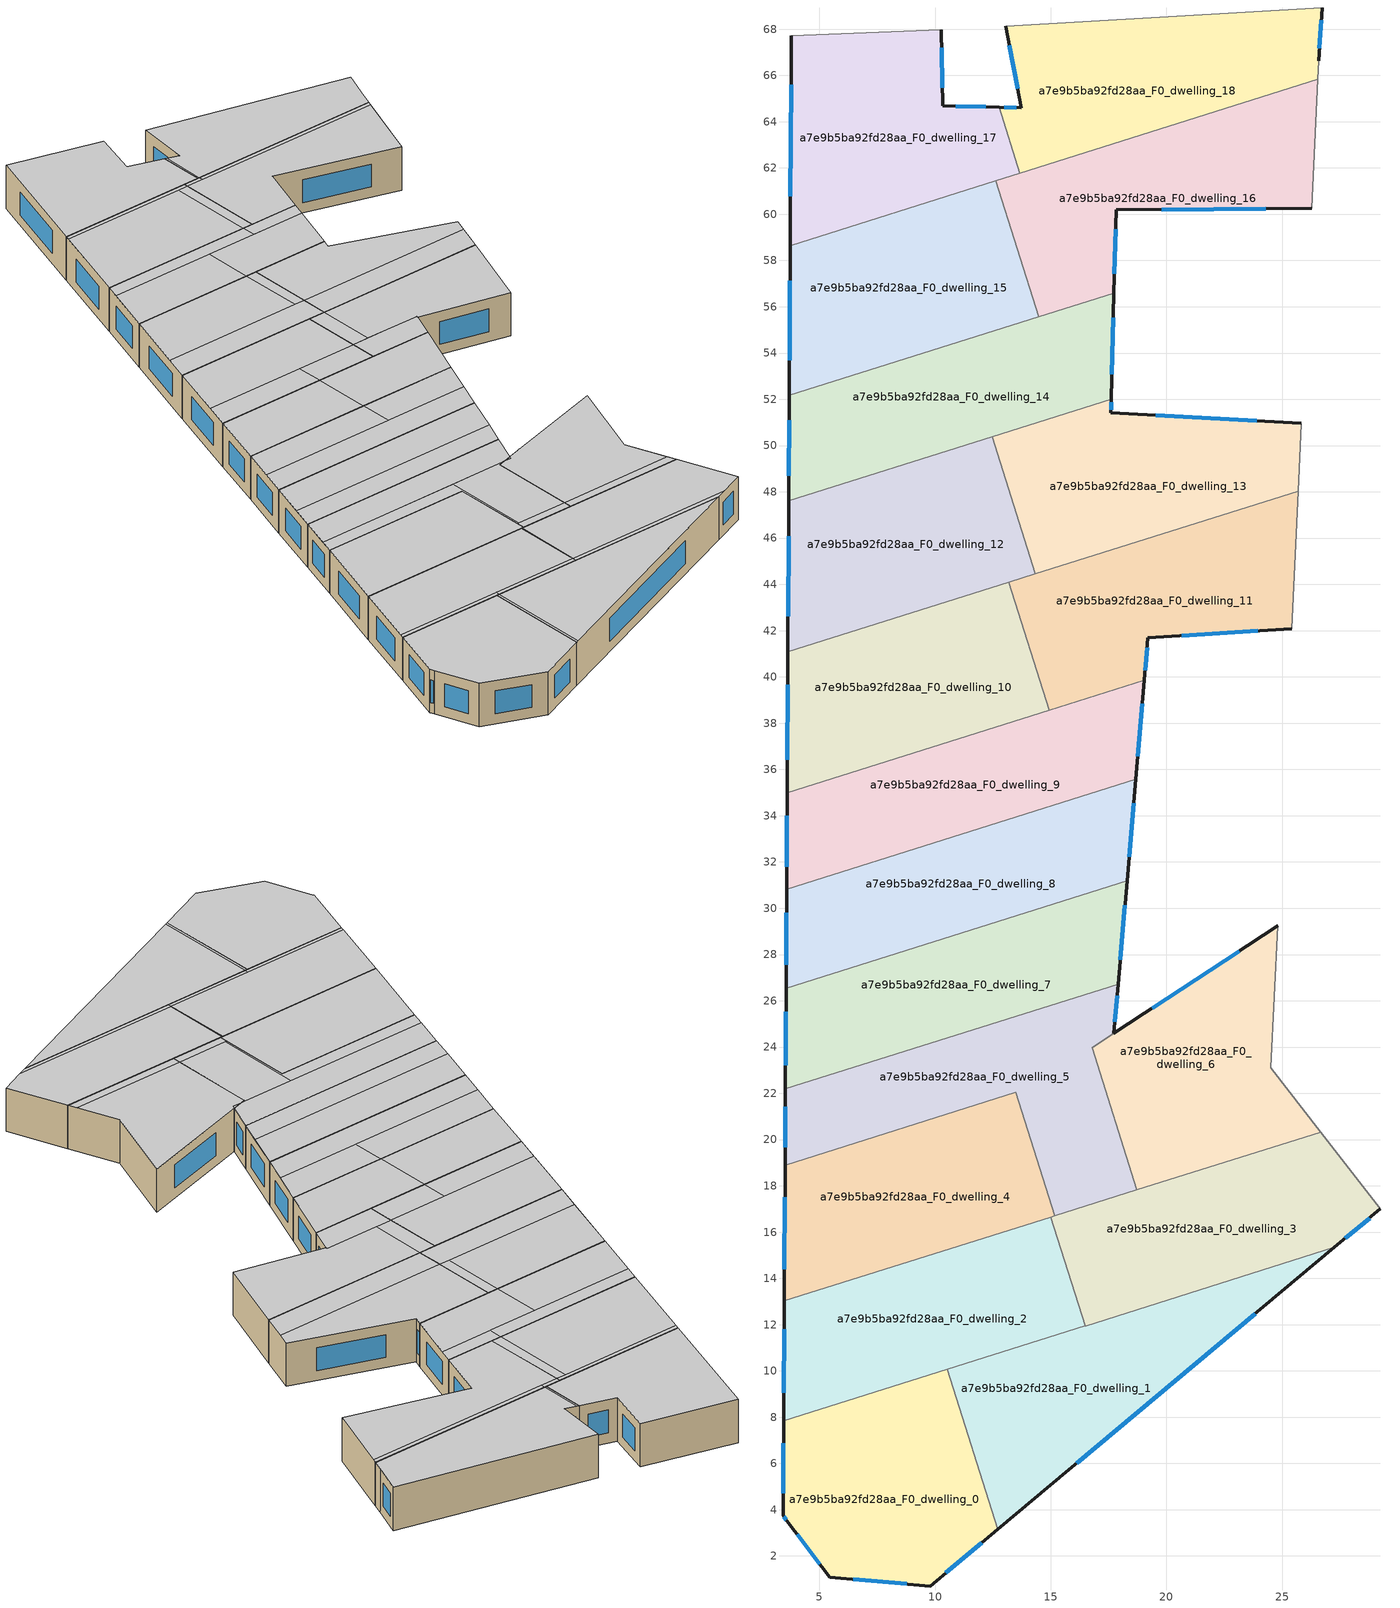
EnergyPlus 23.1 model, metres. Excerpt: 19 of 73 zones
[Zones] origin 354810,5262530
a7e9b5ba92fd28aa_F0_dwelling_0
 floor ground (EU_floor_Construction): 10.53,10.07 12.71,3.16 9.78,0.7 5.46,1.08 3.6,3.53 3.43,3.74 3.45,7.84 z0
 wall outside (EU_wall_Construction): 3.45,7.84 3.43,3.74 3.6,3.53 5.46,1.08 9.78,0.7 12.71,3.16 z0:3
 wall to a7e9b5ba92fd28aa_F0_dwelling_1 (EU_wall_Construction): 12.71,3.16 10.53,10.07 z0:3
 wall to a7e9b5ba92fd28aa_F0_dwelling_2 (EU_wall_Construction): 10.53,10.07 3.45,7.84 z0:3
 window (EU_Window_Construction): 4.03,2.95 5.02,1.65 / 3.47,3.69 3.56,3.58 / 3.45,6.88 3.43,4.7 / 10.47,1.28 12.02,2.58 / 6.47,0.99 8.77,0.79 z0.7:2.3
 ceiling to a7e9b5ba92fd28aa_F1_dwelling_0 (EU_floor_Construction): 12.71,3.16 10.53,10.07 3.45,7.84 3.43,3.74 3.6,3.53 5.46,1.08 9.78,0.7 z3
a7e9b5ba92fd28aa_F0_dwelling_1
 floor ground (EU_floor_Construction): 27.26,15.34 12.71,3.16 10.53,10.07 z0
 wall outside (EU_wall_Construction): 12.71,3.16 27.26,15.34 z0:3
 wall to a7e9b5ba92fd28aa_F0_dwelling_3 (EU_wall_Construction): 27.26,15.34 16.49,11.94 z0:3
 wall to a7e9b5ba92fd28aa_F0_dwelling_2 (EU_wall_Construction): 16.48,11.94 10.53,10.07 z0:3
 window (EU_Window_Construction): 16.13,6.02 23.85,12.48 z0.7:2.3
 ceiling adiabatic (EU_roof_Construction): 27.26,15.34 10.72,10.13 12.87,3.29 z3
 ceiling to a7e9b5ba92fd28aa_F1_dwelling_0 (EU_floor_Construction): 12.87,3.29 10.72,10.13 10.53,10.07 12.71,3.16 z3
a7e9b5ba92fd28aa_F0_dwelling_10
 floor ground (EU_floor_Construction): 13.18,44.09 14.93,38.55 3.6,34.99 3.64,41.08 z0
 wall outside (EU_wall_Construction): 3.64,41.08 3.6,34.99 z0:3
 wall to a7e9b5ba92fd28aa_F0_dwelling_11 (EU_wall_Construction): 14.93,38.55 13.18,44.09 z0:3
 wall to a7e9b5ba92fd28aa_F0_dwelling_12 (EU_wall_Construction): 13.18,44.09 3.64,41.08 z0:3
 wall to a7e9b5ba92fd28aa_F0_dwelling_9 (EU_wall_Construction): 3.6,34.99 14.93,38.55 z0:3
 window (EU_Window_Construction): 3.63,39.65 3.61,36.42 z0.7:2.3
 ceiling adiabatic (EU_roof_Construction): 14.38,40.29 13.18,44.09 3.64,41.08 3.61,36.9 z3
 ceiling to a7e9b5ba92fd28aa_F1_dwelling_8 (EU_floor_Construction): 10.89,37.28 10.34,39.02 3.61,36.9 3.6,34.99 z3
 ceiling to a7e9b5ba92fd28aa_F1_dwelling_9 (EU_floor_Construction): 14.93,38.55 14.38,40.29 10.34,39.02 10.89,37.28 z3
a7e9b5ba92fd28aa_F0_dwelling_11
 floor ground (EU_floor_Construction): 25.7,48.03 25.41,42.08 19.2,41.69 19.04,39.85 14.93,38.55 13.18,44.09 z0
 wall outside (EU_wall_Construction): 19.04,39.85 19.2,41.69 25.41,42.08 z0:3
 wall adiabatic (EU_wall_Construction): 25.41,42.08 25.7,48.03 z0:3
 wall to a7e9b5ba92fd28aa_F0_dwelling_13 (EU_wall_Construction): 25.7,48.03 14.33,44.45 z0:3
 wall to a7e9b5ba92fd28aa_F0_dwelling_9 (EU_wall_Construction): 14.93,38.55 19.04,39.85 z0:3
 wall to a7e9b5ba92fd28aa_F0_dwelling_12 (EU_wall_Construction): 14.33,44.45 13.18,44.09 z0:3
 window (EU_Window_Construction): 20.66,41.78 23.95,41.99 / 19.08,40.28 19.16,41.26 z0.7:2.3
 ceiling to a7e9b5ba92fd28aa_F1_dwelling_11 (EU_floor_Construction): 25.41,42.08 25.7,48.03 14.31,44.45 15.51,40.64 19.21,41.81 19.2,41.69 z3
 ceiling to a7e9b5ba92fd28aa_F1_dwelling_9 (EU_floor_Construction): 19.04,39.85 19.2,41.7 19.21,41.81 14.38,40.29 14.93,38.55 z3
 ceiling adiabatic (EU_roof_Construction): 15.51,40.64 14.31,44.45 13.18,44.09 14.38,40.29 z3
a7e9b5ba92fd28aa_F0_dwelling_12
 floor ground (EU_floor_Construction): 12.46,50.39 14.33,44.45 3.64,41.08 3.67,47.62 z0
 wall outside (EU_wall_Construction): 3.67,47.62 3.64,41.08 z0:3
 wall to a7e9b5ba92fd28aa_F0_dwelling_13 (EU_wall_Construction): 14.33,44.45 12.46,50.39 z0:3
 wall to a7e9b5ba92fd28aa_F0_dwelling_14 (EU_wall_Construction): 12.46,50.39 3.67,47.62 z0:3
 window (EU_Window_Construction): 3.67,46.09 3.65,42.62 z0.7:2.3
 ceiling to a7e9b5ba92fd28aa_F1_dwelling_12 (EU_floor_Construction): 13.07,45.97 11.75,50.17 3.68,47.62 3.65,43.01 z3
 ceiling to a7e9b5ba92fd28aa_F1_dwelling_13 (EU_floor_Construction): 13.78,46.2 12.46,50.39 11.75,50.17 13.07,45.97 z3
 ceiling to a7e9b5ba92fd28aa_F1_dwelling_11 (EU_floor_Construction): 14.33,44.45 13.78,46.2 13.76,46.19 14.31,44.45 z3
 ceiling to a7e9b5ba92fd28aa_F1_dwelling_10 (EU_floor_Construction): 14.31,44.45 13.76,46.19 3.65,43.01 3.64,41.08 z3
a7e9b5ba92fd28aa_F0_dwelling_13
 floor ground (EU_floor_Construction): 25.84,50.96 25.7,48.03 14.33,44.45 12.46,50.39 17.62,52.01 17.6,51.42 z0
 wall outside (EU_wall_Construction): 25.84,50.96 17.6,51.42 17.62,52.01 z0:3
 wall adiabatic (EU_wall_Construction): 25.7,48.03 25.84,50.95 z0:3
 wall to a7e9b5ba92fd28aa_F0_dwelling_14 (EU_wall_Construction): 17.62,52.01 12.46,50.39 z0:3
 window (EU_Window_Construction): 17.61,51.56 17.61,51.87 / 23.9,51.06 19.54,51.31 z0.7:2.3
 ceiling to a7e9b5ba92fd28aa_F1_dwelling_13 (EU_floor_Construction): 25.79,49.98 25.83,50.95 17.6,51.42 17.62,52.01 12.46,50.39 13.78,46.2 z3
 ceiling to a7e9b5ba92fd28aa_F1_dwelling_11 (EU_floor_Construction): 25.7,48.03 25.79,49.98 13.78,46.2 14.33,44.45 z3
a7e9b5ba92fd28aa_F0_dwelling_14
 floor ground (EU_floor_Construction): 17.73,56.59 17.62,52.01 3.67,47.62 3.7,52.17 z0
 wall outside (EU_wall_Construction): 3.7,52.17 3.67,47.62 / 17.62,52.01 17.73,56.59 z0:3
 wall to a7e9b5ba92fd28aa_F0_dwelling_15 (EU_wall_Construction): 14.48,55.57 3.7,52.17 z0:3
 wall to a7e9b5ba92fd28aa_F0_dwelling_16 (EU_wall_Construction): 17.73,56.59 14.48,55.57 z0:3
 window (EU_Window_Construction): 3.69,51.1 3.68,48.69 / 17.64,53.09 17.71,55.52 z0.7:2.3
 ceiling to a7e9b5ba92fd28aa_F1_dwelling_14 (EU_floor_Construction): 14.11,54.45 13.83,55.36 3.7,52.17 3.7,51.16 z3
 ceiling to a7e9b5ba92fd28aa_F1_dwelling_12 (EU_floor_Construction): 11.75,50.17 10.74,53.38 3.7,51.16 3.68,47.62 z3
 ceiling to a7e9b5ba92fd28aa_F1_dwelling_13 (EU_floor_Construction): 17.62,52.01 17.71,55.58 10.74,53.38 11.75,50.17 z3
 ceiling to a7e9b5ba92fd28aa_F1_dwelling_15 (EU_floor_Construction): 17.71,55.58 17.73,56.59 13.83,55.36 14.11,54.45 z3
a7e9b5ba92fd28aa_F0_dwelling_15
 floor ground (EU_floor_Construction): 12.63,61.44 14.48,55.57 3.7,52.17 3.74,58.64 z0
 wall outside (EU_wall_Construction): 3.74,58.64 3.7,52.17 z0:3
 wall to a7e9b5ba92fd28aa_F0_dwelling_16 (EU_wall_Construction): 14.48,55.57 12.63,61.44 3.74,58.64 z0:3
 window (EU_Window_Construction): 3.73,57.12 3.71,53.69 z0.7:2.3
 ceiling to a7e9b5ba92fd28aa_F1_dwelling_15 (EU_floor_Construction): 14.48,55.57 12.72,61.16 12.06,60.96 13.83,55.36 z3
 ceiling to a7e9b5ba92fd28aa_F1_dwelling_14 (EU_floor_Construction): 13.83,55.36 12.06,60.96 3.74,58.33 3.7,52.17 z3
 ceiling to a7e9b5ba92fd28aa_F1_dwelling_16 (EU_floor_Construction): 12.72,61.16 12.63,61.44 3.74,58.64 3.74,58.33 z3
a7e9b5ba92fd28aa_F0_dwelling_16
 floor ground (EU_floor_Construction): 26.54,65.82 26.28,60.25 17.82,60.18 17.73,56.59 14.48,55.57 12.63,61.44 z0
 wall outside (EU_wall_Construction): 17.73,56.59 17.82,60.18 26.28,60.25 z0:3
 wall adiabatic (EU_wall_Construction): 26.28,60.25 26.54,65.82 z0:3
 wall to a7e9b5ba92fd28aa_F0_dwelling_18 (EU_wall_Construction): 26.54,65.82 13.66,61.77 z0:3
 wall to a7e9b5ba92fd28aa_F0_dwelling_17 (EU_wall_Construction): 13.66,61.77 12.63,61.44 3.74,58.64 z0:3
 window (EU_Window_Construction): 17.75,57.43 17.8,59.34 / 19.81,60.2 24.29,60.24 z0.7:2.3
 ceiling to a7e9b5ba92fd28aa_F1_dwelling_17 (EU_floor_Construction): 26.53,65.51 26.54,65.82 13.79,61.81 13.88,61.53 z3
 ceiling to a7e9b5ba92fd28aa_F1_dwelling_15 (EU_floor_Construction): 26.28,60.25 26.53,65.51 12.72,61.16 14.48,55.57 17.73,56.59 17.82,60.18 z3
 ceiling to a7e9b5ba92fd28aa_F1_dwelling_16 (EU_floor_Construction): 13.88,61.53 13.79,61.81 12.63,61.44 12.72,61.16 z3
a7e9b5ba92fd28aa_F0_dwelling_17
 floor ground (EU_floor_Construction): 10.27,67.98 10.32,64.68 12.77,64.62 13.66,61.77 3.74,58.64 3.79,67.72 z0
 wall outside (EU_wall_Construction): 3.79,67.72 3.74,58.64 / 12.77,64.62 10.32,64.68 10.27,67.98 z0:3
 wall to a7e9b5ba92fd28aa_F0_dwelling_18 (EU_wall_Construction): 13.66,61.77 12.77,64.62 z0:3
 wall adiabatic (EU_wall_Construction): 10.27,67.98 3.79,67.72 z0:3
 window (EU_Window_Construction): 3.78,65.59 3.75,60.77 / 10.31,65.46 10.28,67.2 / 12.19,64.64 10.9,64.67 z0.7:2.3
 ceiling to a7e9b5ba92fd28aa_F1_dwelling_16 (EU_floor_Construction): 13.66,61.77 12.77,64.62 10.32,64.68 10.27,67.98 3.79,67.72 3.74,58.64 z3
a7e9b5ba92fd28aa_F0_dwelling_18
 floor ground (EU_floor_Construction): 26.74,68.91 26.58,66.63 26.54,65.82 13.66,61.77 12.77,64.62 13.73,64.6 13.04,68.13 z0
 wall outside (EU_wall_Construction): 26.58,66.63 26.74,68.91 / 13.04,68.13 13.73,64.6 12.77,64.62 z0:3
 wall adiabatic (EU_wall_Construction): 26.74,68.91 13.04,68.13 / 26.54,65.82 26.58,66.63 z0:3
 window (EU_Window_Construction): 26.62,67.16 26.7,68.38 / 13.51,64.61 12.99,64.62 / 13.21,67.3 13.57,65.43 z0.7:2.3
 ceiling to a7e9b5ba92fd28aa_F1_dwelling_17 (EU_floor_Construction): 26.54,65.82 26.58,66.63 26.74,68.91 13.04,68.13 13.73,64.6 12.91,64.62 13.79,61.81 z3
 ceiling to a7e9b5ba92fd28aa_F1_dwelling_16 (EU_floor_Construction): 13.79,61.81 12.91,64.62 12.77,64.62 13.66,61.77 z3
a7e9b5ba92fd28aa_F0_dwelling_2
 floor ground (EU_floor_Construction): 15,16.65 16.48,11.94 3.45,7.84 3.48,13.02 z0
 wall outside (EU_wall_Construction): 3.48,13.02 3.45,7.84 z0:3
 wall to a7e9b5ba92fd28aa_F0_dwelling_3 (EU_wall_Construction): 16.48,11.94 15,16.65 z0:3
 wall to a7e9b5ba92fd28aa_F0_dwelling_4 (EU_wall_Construction): 15,16.65 3.48,13.02 z0:3
 window (EU_Window_Construction): 3.47,11.81 3.46,9.06 z0.7:2.3
 ceiling adiabatic (EU_roof_Construction): 16.4,12.21 15,16.65 3.48,13.02 3.45,8.13 z3
 ceiling to a7e9b5ba92fd28aa_F1_dwelling_1 (EU_floor_Construction): 16.48,11.94 16.4,12.21 10.64,10.39 10.72,10.13 z3
 ceiling to a7e9b5ba92fd28aa_F1_dwelling_0 (EU_floor_Construction): 10.72,10.13 10.64,10.39 3.45,8.13 3.45,7.84 z3
a7e9b5ba92fd28aa_F0_dwelling_3
 floor ground (EU_floor_Construction): 26.67,20.33 29.25,17 27.26,15.34 16.48,11.94 15,16.65 z0
 wall outside (EU_wall_Construction): 27.26,15.34 29.25,17 z0:3
 wall adiabatic (EU_wall_Construction): 29.25,17 26.67,20.33 z0:3
 wall to a7e9b5ba92fd28aa_F0_dwelling_6 (EU_wall_Construction): 26.67,20.33 18.72,17.82 z0:3
 wall to a7e9b5ba92fd28aa_F0_dwelling_5 (EU_wall_Construction): 18.72,17.82 15.18,16.71 z0:3
 wall to a7e9b5ba92fd28aa_F0_dwelling_4 (EU_wall_Construction): 15.18,16.71 15,16.65 z0:3
 window (EU_Window_Construction): 27.73,15.73 28.78,16.61 z0.7:2.3
 ceiling to a7e9b5ba92fd28aa_F1_dwelling_3 (EU_floor_Construction): 27.82,15.8 29.25,17 26.67,20.33 15.06,16.67 16.46,12.23 z3
 ceiling adiabatic (EU_roof_Construction): 16.46,12.23 15.06,16.67 15,16.65 16.4,12.21 z3
 ceiling to a7e9b5ba92fd28aa_F1_dwelling_1 (EU_floor_Construction): 27.26,15.34 27.82,15.8 16.4,12.21 16.48,11.94 z3
a7e9b5ba92fd28aa_F0_dwelling_4
 floor ground (EU_floor_Construction): 13.5,22.04 15.18,16.71 3.48,13.02 3.51,18.9 z0
 wall outside (EU_wall_Construction): 3.51,18.9 3.48,13.02 z0:3
 wall to a7e9b5ba92fd28aa_F0_dwelling_5 (EU_wall_Construction): 15.18,16.71 13.5,22.04 3.51,18.9 z0:3
 window (EU_Window_Construction): 3.51,17.52 3.49,14.4 z0.7:2.3
 ceiling adiabatic (EU_roof_Construction): 15.18,16.71 13.5,22.04 3.51,18.9 3.48,13.02 z3
a7e9b5ba92fd28aa_F0_dwelling_5
 floor ground (EU_floor_Construction): 17.91,26.71 17.73,24.59 16.78,23.97 18.72,17.82 15.18,16.71 13.5,22.04 3.51,18.9 3.53,22.19 z0
 wall outside (EU_wall_Construction): 3.53,22.19 3.51,18.9 / 17.73,24.59 17.91,26.71 z0:3
 wall to a7e9b5ba92fd28aa_F0_dwelling_7 (EU_wall_Construction): 17.91,26.71 3.53,22.19 z0:3
 wall to a7e9b5ba92fd28aa_F0_dwelling_6 (EU_wall_Construction): 16.78,23.97 17.73,24.59 / 18.72,17.82 16.79,23.97 z0:3
 window (EU_Window_Construction): 3.53,21.41 3.52,19.67 / 17.77,25.09 17.87,26.22 z0.7:2.3
 ceiling to a7e9b5ba92fd28aa_F1_dwelling_6 (EU_floor_Construction): 17.1,24.18 17.73,24.6 17.91,26.71 3.53,22.19 3.52,19.9 z3
 ceiling to a7e9b5ba92fd28aa_F1_dwelling_5 (EU_floor_Construction): 18.54,18.38 16.78,23.97 17.1,24.18 13.34,22.99 15.13,17.3 z3
 ceiling to a7e9b5ba92fd28aa_F1_dwelling_4 (EU_floor_Construction): 15.13,17.3 13.34,22.99 3.52,19.9 3.51,18.9 13.5,22.04 15,17.26 z3
 ceiling to a7e9b5ba92fd28aa_F1_dwelling_3 (EU_floor_Construction): 18.72,17.82 18.54,18.38 15,17.26 15.18,16.71 z3
a7e9b5ba92fd28aa_F0_dwelling_6
 floor ground (EU_floor_Construction): 24.81,29.24 24.51,23.11 26.67,20.33 18.72,17.82 16.78,23.96 z0
 wall outside (EU_wall_Construction): 24.81,29.24 17.73,24.59 z0:3
 wall adiabatic (EU_wall_Construction): 26.67,20.33 24.51,23.11 24.81,29.24 z0:3
 window (EU_Window_Construction): 23.15,28.15 19.39,25.69 z0.7:2.3
 ceiling to a7e9b5ba92fd28aa_F1_dwelling_5 (EU_floor_Construction): 26.29,20.82 24.51,23.11 24.81,29.24 18.59,25.15 18.57,25.14 18.55,25.13 18.53,25.12 18.51,25.11 18.49,25.09 18.48,25.08 17.73,24.59 17.71,24.37 17.1,24.18 16.78,23.97 18.54,18.38 z3
 ceiling to a7e9b5ba92fd28aa_F1_dwelling_6 (EU_floor_Construction): 17.71,24.37 17.73,24.59 17.1,24.18 z3
 ceiling to a7e9b5ba92fd28aa_F1_dwelling_3 (EU_floor_Construction): 26.67,20.33 26.29,20.82 18.54,18.38 18.72,17.82 z3
a7e9b5ba92fd28aa_F0_dwelling_7
 floor ground (EU_floor_Construction): 18.3,31.19 17.91,26.71 3.53,22.19 3.56,26.55 z0
 wall outside (EU_wall_Construction): 3.56,26.55 3.53,22.19 / 17.91,26.71 18.3,31.19 z0:3
 wall to a7e9b5ba92fd28aa_F0_dwelling_8 (EU_wall_Construction): 18.3,31.19 3.56,26.55 z0:3
 window (EU_Window_Construction): 3.55,25.52 3.54,23.21 / 18,27.77 18.21,30.14 z0.7:2.3
 ceiling to a7e9b5ba92fd28aa_F1_dwelling_7 (EU_floor_Construction): 18.06,28.46 18.3,31.19 3.56,26.55 3.54,23.89 z3
 ceiling to a7e9b5ba92fd28aa_F1_dwelling_6 (EU_floor_Construction): 17.91,26.71 18.06,28.46 3.54,23.89 3.53,22.19 z3
a7e9b5ba92fd28aa_F0_dwelling_8
 floor ground (EU_floor_Construction): 18.67,35.57 18.3,31.19 3.56,26.55 3.58,30.81 z0
 wall outside (EU_wall_Construction): 3.58,30.81 3.56,26.55 / 18.3,31.19 18.67,35.57 z0:3
 wall to a7e9b5ba92fd28aa_F0_dwelling_9 (EU_wall_Construction): 18.67,35.57 3.58,30.81 z0:3
 window (EU_Window_Construction): 3.58,29.81 3.56,27.55 / 18.39,32.22 18.58,34.54 z0.7:2.3
 ceiling to a7e9b5ba92fd28aa_F1_dwelling_8 (EU_floor_Construction): 12.76,31.35 12.08,33.49 3.58,30.81 3.57,28.46 z3
 ceiling to a7e9b5ba92fd28aa_F1_dwelling_7 (EU_floor_Construction): 18.3,31.19 18.47,33.15 3.57,28.46 3.56,26.55 z3
 ceiling to a7e9b5ba92fd28aa_F1_dwelling_9 (EU_floor_Construction): 18.46,33.15 18.67,35.57 12.08,33.49 12.76,31.35 z3
a7e9b5ba92fd28aa_F0_dwelling_9
 floor ground (EU_floor_Construction): 19.04,39.85 18.67,35.57 3.58,30.81 3.6,34.99 z0
 wall outside (EU_wall_Construction): 3.6,34.99 3.58,30.81 / 18.67,35.57 19.04,39.85 z0:3
 window (EU_Window_Construction): 3.6,34.01 3.59,31.79 / 18.76,36.57 18.95,38.84 z0.7:2.3
 ceiling to a7e9b5ba92fd28aa_F1_dwelling_9 (EU_floor_Construction): 18.67,35.57 19.04,39.85 10.89,37.28 12.08,33.49 z3
 ceiling to a7e9b5ba92fd28aa_F1_dwelling_8 (EU_floor_Construction): 12.08,33.49 10.89,37.28 3.6,34.99 3.58,30.81 z3
[Building]
EU S2 Campaign: North Axis=0; Terrain=City; Solar Distribution=FullExterior
[Site:Location]
Budapest.Ferenc.Liszt.Intl.AP: Latitude=47.437; Longitude=19.256; Time Zone=1; Elevation=185
[SizingPeriod:WeatherFileDays]
AnnualSizingPeriod: Begin Month=1; Begin Day of Month=1; End Month=12; End Day of Month=31; Day of Week for Start Day=Monday; Use Weather File Daylight Saving Period=No; Use Weather File Rain and Snow Indicators=No
[MATERIAL]
EU_InternalMass_Material: Roughness=MediumRough; Thickness=0.1; Conductivity=1; Density=1800; Specific Heat=900; Thermal Absorptance=0.9; Solar Absorptance=0.7; Visible Absorptance=0.7
[MATERIAL:NOMASS] Roughness=MediumRough; Thermal Absorptance=0.9; Solar Absorptance=0.7; Visible Absorptance=0.7
Name | Thermal Resistance
EU_wall_NoMass | 0.832559
EU_roof_NoMass | 1.39638
EU_floor_NoMass | 0.872794
[WINDOWMATERIAL:SIMPLEGLAZINGSYSTEM]
EU_Window_SimpleGlazing: UFactor=2.79869; Solar Heat Gain Coefficient=0.75; Visible Transmittance=0.75
[CONSTRUCTION]
EU_wall_Construction: EU_wall_NoMass
EU_roof_Construction: EU_roof_NoMass
EU_floor_Construction: EU_floor_NoMass
EU_Window_Construction: EU_Window_SimpleGlazing
EU_InternalMass_Construction: EU_InternalMass_Material
[ZONE] Type=1; Multiplier=1; Ceiling Height=autocalculate; Floor Area=autocalculate; Part of Total Floor Area=Yes
Name | Volume
a7e9b5ba92fd28aa_F0_dwelling_0 | 190.642
a7e9b5ba92fd28aa_F0_dwelling_1 | 190.639
a7e9b5ba92fd28aa_F0_dwelling_10; a7e9b5ba92fd28aa_F0_dwelling_8 | 190.627
a7e9b5ba92fd28aa_F0_dwelling_11 | 190.641
a7e9b5ba92fd28aa_F0_dwelling_12 | 190.634
a7e9b5ba92fd28aa_F0_dwelling_13 | 190.612
a7e9b5ba92fd28aa_F0_dwelling_14 | 190.626
a7e9b5ba92fd28aa_F0_dwelling_15 | 190.646
a7e9b5ba92fd28aa_F0_dwelling_16; a7e9b5ba92fd28aa_F0_dwelling_4 | 190.664
a7e9b5ba92fd28aa_F0_dwelling_17 | 190.623
a7e9b5ba92fd28aa_F0_dwelling_18 | 190.628
a7e9b5ba92fd28aa_F0_dwelling_2 | 190.635
a7e9b5ba92fd28aa_F0_dwelling_3 | 190.622
a7e9b5ba92fd28aa_F0_dwelling_5 | 200.229
a7e9b5ba92fd28aa_F0_dwelling_6 | 181.517
a7e9b5ba92fd28aa_F0_dwelling_7 | 190.093
a7e9b5ba92fd28aa_F0_dwelling_9 | 190.659
[INTERNALMASS] Construction=EU_InternalMass_Construction
Name | Zone or ZoneList | Surface Area
a7e9b5ba92fd28aa_F0_dwelling_0_EU_InternalMass | a7e9b5ba92fd28aa_F0_dwelling_0 | 63.5475
a7e9b5ba92fd28aa_F0_dwelling_1_EU_InternalMass | a7e9b5ba92fd28aa_F0_dwelling_1 | 63.5498
a7e9b5ba92fd28aa_F0_dwelling_2_EU_InternalMass | a7e9b5ba92fd28aa_F0_dwelling_2 | 63.5454
a7e9b5ba92fd28aa_F0_dwelling_3_EU_InternalMass | a7e9b5ba92fd28aa_F0_dwelling_3 | 63.5407
a7e9b5ba92fd28aa_F0_dwelling_4_EU_InternalMass | a7e9b5ba92fd28aa_F0_dwelling_4 | 63.5547
a7e9b5ba92fd28aa_F0_dwelling_5_EU_InternalMass | a7e9b5ba92fd28aa_F0_dwelling_5 | 66.7422
a7e9b5ba92fd28aa_F0_dwelling_6_EU_InternalMass | a7e9b5ba92fd28aa_F0_dwelling_6 | 60.5273
a7e9b5ba92fd28aa_F0_dwelling_7_EU_InternalMass | a7e9b5ba92fd28aa_F0_dwelling_7 | 63.3645
a7e9b5ba92fd28aa_F0_dwelling_8_EU_InternalMass | a7e9b5ba92fd28aa_F0_dwelling_8 | 63.5425
a7e9b5ba92fd28aa_F0_dwelling_9_EU_InternalMass | a7e9b5ba92fd28aa_F0_dwelling_9 | 63.5527
a7e9b5ba92fd28aa_F0_dwelling_10_EU_InternalMass | a7e9b5ba92fd28aa_F0_dwelling_10 | 63.5437
a7e9b5ba92fd28aa_F0_dwelling_11_EU_InternalMass | a7e9b5ba92fd28aa_F0_dwelling_11 | 63.5472
a7e9b5ba92fd28aa_F0_dwelling_12_EU_InternalMass | a7e9b5ba92fd28aa_F0_dwelling_12 | 63.5441
a7e9b5ba92fd28aa_F0_dwelling_13_EU_InternalMass | a7e9b5ba92fd28aa_F0_dwelling_13 | 63.538
a7e9b5ba92fd28aa_F0_dwelling_14_EU_InternalMass | a7e9b5ba92fd28aa_F0_dwelling_14 | 63.5424
a7e9b5ba92fd28aa_F0_dwelling_15_EU_InternalMass | a7e9b5ba92fd28aa_F0_dwelling_15 | 63.5503
a7e9b5ba92fd28aa_F0_dwelling_16_EU_InternalMass | a7e9b5ba92fd28aa_F0_dwelling_16 | 63.5539
a7e9b5ba92fd28aa_F0_dwelling_17_EU_InternalMass | a7e9b5ba92fd28aa_F0_dwelling_17 | 63.5392
a7e9b5ba92fd28aa_F0_dwelling_18_EU_InternalMass | a7e9b5ba92fd28aa_F0_dwelling_18 | 63.5432
[OTHEREQUIPMENT] Fuel Type=Electricity; Design Level Calculation Method=Watts/Area; Power per Zone Floor Area=1; Fraction Latent=0; Fraction Radiant=0; Fraction Lost=0; Carbon Dioxide Generation Rate=0; EndUse Subcategory=EU_Step8_InternalGains
Name | Zone or ZoneList or Space or SpaceList | Schedule
EU_Step8_InternalGain_a7e9b5ba92fd28aa_F0_dwelling_0_f000 | a7e9b5ba92fd28aa_F0_dwelling_0 | EU_Step8_GainSchedule_a7e9b5ba92fd28aa_F0_dwelling_0_f000
EU_Step8_InternalGain_a7e9b5ba92fd28aa_F0_dwelling_1_f000 | a7e9b5ba92fd28aa_F0_dwelling_1 | EU_Step8_GainSchedule_a7e9b5ba92fd28aa_F0_dwelling_1_f000
EU_Step8_InternalGain_a7e9b5ba92fd28aa_F0_dwelling_2_f000 | a7e9b5ba92fd28aa_F0_dwelling_2 | EU_Step8_GainSchedule_a7e9b5ba92fd28aa_F0_dwelling_2_f000
EU_Step8_InternalGain_a7e9b5ba92fd28aa_F0_dwelling_3_f000 | a7e9b5ba92fd28aa_F0_dwelling_3 | EU_Step8_GainSchedule_a7e9b5ba92fd28aa_F0_dwelling_3_f000
EU_Step8_InternalGain_a7e9b5ba92fd28aa_F0_dwelling_4_f000 | a7e9b5ba92fd28aa_F0_dwelling_4 | EU_Step8_GainSchedule_a7e9b5ba92fd28aa_F0_dwelling_4_f000
EU_Step8_InternalGain_a7e9b5ba92fd28aa_F0_dwelling_5_f000 | a7e9b5ba92fd28aa_F0_dwelling_5 | EU_Step8_GainSchedule_a7e9b5ba92fd28aa_F0_dwelling_5_f000
EU_Step8_InternalGain_a7e9b5ba92fd28aa_F0_dwelling_6_f000 | a7e9b5ba92fd28aa_F0_dwelling_6 | EU_Step8_GainSchedule_a7e9b5ba92fd28aa_F0_dwelling_6_f000
EU_Step8_InternalGain_a7e9b5ba92fd28aa_F0_dwelling_7_f000 | a7e9b5ba92fd28aa_F0_dwelling_7 | EU_Step8_GainSchedule_a7e9b5ba92fd28aa_F0_dwelling_7_f000
EU_Step8_InternalGain_a7e9b5ba92fd28aa_F0_dwelling_8_f000 | a7e9b5ba92fd28aa_F0_dwelling_8 | EU_Step8_GainSchedule_a7e9b5ba92fd28aa_F0_dwelling_8_f000
EU_Step8_InternalGain_a7e9b5ba92fd28aa_F0_dwelling_9_f000 | a7e9b5ba92fd28aa_F0_dwelling_9 | EU_Step8_GainSchedule_a7e9b5ba92fd28aa_F0_dwelling_9_f000
EU_Step8_InternalGain_a7e9b5ba92fd28aa_F0_dwelling_10_f000 | a7e9b5ba92fd28aa_F0_dwelling_10 | EU_Step8_GainSchedule_a7e9b5ba92fd28aa_F0_dwelling_10_f000
EU_Step8_InternalGain_a7e9b5ba92fd28aa_F0_dwelling_11_f000 | a7e9b5ba92fd28aa_F0_dwelling_11 | EU_Step8_GainSchedule_a7e9b5ba92fd28aa_F0_dwelling_11_f000
EU_Step8_InternalGain_a7e9b5ba92fd28aa_F0_dwelling_12_f000 | a7e9b5ba92fd28aa_F0_dwelling_12 | EU_Step8_GainSchedule_a7e9b5ba92fd28aa_F0_dwelling_12_f000
EU_Step8_InternalGain_a7e9b5ba92fd28aa_F0_dwelling_13_f000 | a7e9b5ba92fd28aa_F0_dwelling_13 | EU_Step8_GainSchedule_a7e9b5ba92fd28aa_F0_dwelling_13_f000
EU_Step8_InternalGain_a7e9b5ba92fd28aa_F0_dwelling_14_f000 | a7e9b5ba92fd28aa_F0_dwelling_14 | EU_Step8_GainSchedule_a7e9b5ba92fd28aa_F0_dwelling_14_f000
EU_Step8_InternalGain_a7e9b5ba92fd28aa_F0_dwelling_15_f000 | a7e9b5ba92fd28aa_F0_dwelling_15 | EU_Step8_GainSchedule_a7e9b5ba92fd28aa_F0_dwelling_15_f000
EU_Step8_InternalGain_a7e9b5ba92fd28aa_F0_dwelling_16_f000 | a7e9b5ba92fd28aa_F0_dwelling_16 | EU_Step8_GainSchedule_a7e9b5ba92fd28aa_F0_dwelling_16_f000
EU_Step8_InternalGain_a7e9b5ba92fd28aa_F0_dwelling_17_f000 | a7e9b5ba92fd28aa_F0_dwelling_17 | EU_Step8_GainSchedule_a7e9b5ba92fd28aa_F0_dwelling_17_f000
EU_Step8_InternalGain_a7e9b5ba92fd28aa_F0_dwelling_18_f000 | a7e9b5ba92fd28aa_F0_dwelling_18 | EU_Step8_GainSchedule_a7e9b5ba92fd28aa_F0_dwelling_18_f000
[ZONEVENTILATION:DESIGNFLOWRATE] Schedule=EU_AlwaysOn; Design Flow Rate Calculation Method=AirChanges/Hour; Air Changes per Hour=0.475469; Ventilation Type=Natural; Fan Pressure Rise=0; Fan Total Efficiency=1; Constant Term Coefficient=1; Temperature Term Coefficient=0; Velocity Term Coefficient=0; Velocity Squared Term Coefficient=0; Minimum Indoor Temperature=-100; Maximum Indoor Temperature=100; Delta Temperature=-100; Minimum Outdoor Temperature=-100; Maximum Outdoor Temperature=100; Maximum Wind Speed=40
Name | Zone or ZoneList or Space or SpaceList
EU_ConstantAir_a7e9b5ba92fd28aa_F0_dwelling_0 | a7e9b5ba92fd28aa_F0_dwelling_0
EU_ConstantAir_a7e9b5ba92fd28aa_F0_dwelling_1 | a7e9b5ba92fd28aa_F0_dwelling_1
EU_ConstantAir_a7e9b5ba92fd28aa_F0_dwelling_2 | a7e9b5ba92fd28aa_F0_dwelling_2
EU_ConstantAir_a7e9b5ba92fd28aa_F0_dwelling_3 | a7e9b5ba92fd28aa_F0_dwelling_3
EU_ConstantAir_a7e9b5ba92fd28aa_F0_dwelling_4 | a7e9b5ba92fd28aa_F0_dwelling_4
EU_ConstantAir_a7e9b5ba92fd28aa_F0_dwelling_5 | a7e9b5ba92fd28aa_F0_dwelling_5
EU_ConstantAir_a7e9b5ba92fd28aa_F0_dwelling_6 | a7e9b5ba92fd28aa_F0_dwelling_6
EU_ConstantAir_a7e9b5ba92fd28aa_F0_dwelling_7 | a7e9b5ba92fd28aa_F0_dwelling_7
EU_ConstantAir_a7e9b5ba92fd28aa_F0_dwelling_8 | a7e9b5ba92fd28aa_F0_dwelling_8
EU_ConstantAir_a7e9b5ba92fd28aa_F0_dwelling_9 | a7e9b5ba92fd28aa_F0_dwelling_9
EU_ConstantAir_a7e9b5ba92fd28aa_F0_dwelling_10 | a7e9b5ba92fd28aa_F0_dwelling_10
EU_ConstantAir_a7e9b5ba92fd28aa_F0_dwelling_11 | a7e9b5ba92fd28aa_F0_dwelling_11
EU_ConstantAir_a7e9b5ba92fd28aa_F0_dwelling_12 | a7e9b5ba92fd28aa_F0_dwelling_12
EU_ConstantAir_a7e9b5ba92fd28aa_F0_dwelling_13 | a7e9b5ba92fd28aa_F0_dwelling_13
EU_ConstantAir_a7e9b5ba92fd28aa_F0_dwelling_14 | a7e9b5ba92fd28aa_F0_dwelling_14
EU_ConstantAir_a7e9b5ba92fd28aa_F0_dwelling_15 | a7e9b5ba92fd28aa_F0_dwelling_15
EU_ConstantAir_a7e9b5ba92fd28aa_F0_dwelling_16 | a7e9b5ba92fd28aa_F0_dwelling_16
EU_ConstantAir_a7e9b5ba92fd28aa_F0_dwelling_17 | a7e9b5ba92fd28aa_F0_dwelling_17
EU_ConstantAir_a7e9b5ba92fd28aa_F0_dwelling_18 | a7e9b5ba92fd28aa_F0_dwelling_18
[HVACTEMPLATE:THERMOSTAT] Constant Heating Setpoint=20; Constant Cooling Setpoint=50
EU_HeatOnly_a7e9b5ba92fd28aa_F0_dwelling_0; EU_HeatOnly_a7e9b5ba92fd28aa_F0_dwelling_1; EU_HeatOnly_a7e9b5ba92fd28aa_F0_dwelling_2; EU_HeatOnly_a7e9b5ba92fd28aa_F0_dwelling_3; EU_HeatOnly_a7e9b5ba92fd28aa_F0_dwelling_4; EU_HeatOnly_a7e9b5ba92fd28aa_F0_dwelling_5; EU_HeatOnly_a7e9b5ba92fd28aa_F0_dwelling_6; EU_HeatOnly_a7e9b5ba92fd28aa_F0_dwelling_7; EU_HeatOnly_a7e9b5ba92fd28aa_F0_dwelling_8; EU_HeatOnly_a7e9b5ba92fd28aa_F0_dwelling_9; EU_HeatOnly_a7e9b5ba92fd28aa_F0_dwelling_10; EU_HeatOnly_a7e9b5ba92fd28aa_F0_dwelling_11; EU_HeatOnly_a7e9b5ba92fd28aa_F0_dwelling_12; EU_HeatOnly_a7e9b5ba92fd28aa_F0_dwelling_13; EU_HeatOnly_a7e9b5ba92fd28aa_F0_dwelling_14; EU_HeatOnly_a7e9b5ba92fd28aa_F0_dwelling_15; EU_HeatOnly_a7e9b5ba92fd28aa_F0_dwelling_16; EU_HeatOnly_a7e9b5ba92fd28aa_F0_dwelling_17; EU_HeatOnly_a7e9b5ba92fd28aa_F0_dwelling_18; EU_HeatOnly_a7e9b5ba92fd28aa_F1_dwelling_0; EU_HeatOnly_a7e9b5ba92fd28aa_F1_dwelling_1; EU_HeatOnly_a7e9b5ba92fd28aa_F1_dwelling_2; EU_HeatOnly_a7e9b5ba92fd28aa_F1_dwelling_3; EU_HeatOnly_a7e9b5ba92fd28aa_F1_dwelling_4; EU_HeatOnly_a7e9b5ba92fd28aa_F1_dwelling_5; EU_HeatOnly_a7e9b5ba92fd28aa_F1_dwelling_6; EU_HeatOnly_a7e9b5ba92fd28aa_F1_dwelling_7; EU_HeatOnly_a7e9b5ba92fd28aa_F1_dwelling_8; EU_HeatOnly_a7e9b5ba92fd28aa_F1_dwelling_9; EU_HeatOnly_a7e9b5ba92fd28aa_F1_dwelling_10; EU_HeatOnly_a7e9b5ba92fd28aa_F1_dwelling_11; EU_HeatOnly_a7e9b5ba92fd28aa_F1_dwelling_12; EU_HeatOnly_a7e9b5ba92fd28aa_F1_dwelling_13; EU_HeatOnly_a7e9b5ba92fd28aa_F1_dwelling_14; EU_HeatOnly_a7e9b5ba92fd28aa_F1_dwelling_15; EU_HeatOnly_a7e9b5ba92fd28aa_F1_dwelling_16; EU_HeatOnly_a7e9b5ba92fd28aa_F1_dwelling_17; EU_HeatOnly_a7e9b5ba92fd28aa_F2_dwelling_0; EU_HeatOnly_a7e9b5ba92fd28aa_F2_dwelling_1; EU_HeatOnly_a7e9b5ba92fd28aa_F2_dwelling_2; EU_HeatOnly_a7e9b5ba92fd28aa_F2_dwelling_3; EU_HeatOnly_a7e9b5ba92fd28aa_F2_dwelling_4; EU_HeatOnly_a7e9b5ba92fd28aa_F2_dwelling_5; EU_HeatOnly_a7e9b5ba92fd28aa_F2_dwelling_6; EU_HeatOnly_a7e9b5ba92fd28aa_F2_dwelling_7; EU_HeatOnly_a7e9b5ba92fd28aa_F2_dwelling_8; EU_HeatOnly_a7e9b5ba92fd28aa_F2_dwelling_9; EU_HeatOnly_a7e9b5ba92fd28aa_F2_dwelling_10; EU_HeatOnly_a7e9b5ba92fd28aa_F2_dwelling_11; EU_HeatOnly_a7e9b5ba92fd28aa_F2_dwelling_12; EU_HeatOnly_a7e9b5ba92fd28aa_F2_dwelling_13; EU_HeatOnly_a7e9b5ba92fd28aa_F2_dwelling_14; EU_HeatOnly_a7e9b5ba92fd28aa_F2_dwelling_15; EU_HeatOnly_a7e9b5ba92fd28aa_F2_dwelling_16; EU_HeatOnly_a7e9b5ba92fd28aa_F2_dwelling_17; EU_HeatOnly_a7e9b5ba92fd28aa_F3_dwelling_0; EU_HeatOnly_a7e9b5ba92fd28aa_F3_dwelling_1; EU_HeatOnly_a7e9b5ba92fd28aa_F3_dwelling_2; EU_HeatOnly_a7e9b5ba92fd28aa_F3_dwelling_3; EU_HeatOnly_a7e9b5ba92fd28aa_F3_dwelling_4; EU_HeatOnly_a7e9b5ba92fd28aa_F3_dwelling_5; EU_HeatOnly_a7e9b5ba92fd28aa_F3_dwelling_6; EU_HeatOnly_a7e9b5ba92fd28aa_F3_dwelling_7; EU_HeatOnly_a7e9b5ba92fd28aa_F3_dwelling_8; EU_HeatOnly_a7e9b5ba92fd28aa_F3_dwelling_9; EU_HeatOnly_a7e9b5ba92fd28aa_F3_dwelling_10; EU_HeatOnly_a7e9b5ba92fd28aa_F3_dwelling_11; EU_HeatOnly_a7e9b5ba92fd28aa_F3_dwelling_12; EU_HeatOnly_a7e9b5ba92fd28aa_F3_dwelling_13; EU_HeatOnly_a7e9b5ba92fd28aa_F3_dwelling_14; EU_HeatOnly_a7e9b5ba92fd28aa_F3_dwelling_15; EU_HeatOnly_a7e9b5ba92fd28aa_F3_dwelling_16; EU_HeatOnly_a7e9b5ba92fd28aa_F3_dwelling_17
[HVACTEMPLATE:ZONE:IDEALLOADSAIRSYSTEM] System Availability Schedule=EU_AlwaysOn; Maximum Heating Supply Air Temperature=50; Minimum Cooling Supply Air Temperature=13; Maximum Heating Supply Air Humidity Ratio=0.0156; Minimum Cooling Supply Air Humidity Ratio=0.0077; Heating Limit=NoLimit; Cooling Limit=NoLimit; Heating Availability Schedule=EU_AlwaysOn; Cooling Availability Schedule=EU_CoolingOff; Dehumidification Control Type=ConstantSensibleHeatRatio; Cooling Sensible Heat Ratio=0.7; Dehumidification Setpoint=60; Humidification Control Type=None; Humidification Setpoint=30; Outdoor Air Method=None; Outdoor Air Flow Rate per Person=0.00944; Outdoor Air Flow Rate per Zone Floor Area=0; Outdoor Air Flow Rate per Zone=0; Demand Controlled Ventilation Type=None; Outdoor Air Economizer Type=NoEconomizer; Heat Recovery Type=None; Sensible Heat Recovery Effectiveness=0.7; Latent Heat Recovery Effectiveness=0.65
Name | Template Thermostat
a7e9b5ba92fd28aa_F0_dwelling_0 | EU_HeatOnly_a7e9b5ba92fd28aa_F0_dwelling_0
a7e9b5ba92fd28aa_F0_dwelling_1 | EU_HeatOnly_a7e9b5ba92fd28aa_F0_dwelling_1
a7e9b5ba92fd28aa_F0_dwelling_2 | EU_HeatOnly_a7e9b5ba92fd28aa_F0_dwelling_2
a7e9b5ba92fd28aa_F0_dwelling_3 | EU_HeatOnly_a7e9b5ba92fd28aa_F0_dwelling_3
a7e9b5ba92fd28aa_F0_dwelling_4 | EU_HeatOnly_a7e9b5ba92fd28aa_F0_dwelling_4
a7e9b5ba92fd28aa_F0_dwelling_5 | EU_HeatOnly_a7e9b5ba92fd28aa_F0_dwelling_5
a7e9b5ba92fd28aa_F0_dwelling_6 | EU_HeatOnly_a7e9b5ba92fd28aa_F0_dwelling_6
a7e9b5ba92fd28aa_F0_dwelling_7 | EU_HeatOnly_a7e9b5ba92fd28aa_F0_dwelling_7
a7e9b5ba92fd28aa_F0_dwelling_8 | EU_HeatOnly_a7e9b5ba92fd28aa_F0_dwelling_8
a7e9b5ba92fd28aa_F0_dwelling_9 | EU_HeatOnly_a7e9b5ba92fd28aa_F0_dwelling_9
a7e9b5ba92fd28aa_F0_dwelling_10 | EU_HeatOnly_a7e9b5ba92fd28aa_F0_dwelling_10
a7e9b5ba92fd28aa_F0_dwelling_11 | EU_HeatOnly_a7e9b5ba92fd28aa_F0_dwelling_11
a7e9b5ba92fd28aa_F0_dwelling_12 | EU_HeatOnly_a7e9b5ba92fd28aa_F0_dwelling_12
a7e9b5ba92fd28aa_F0_dwelling_13 | EU_HeatOnly_a7e9b5ba92fd28aa_F0_dwelling_13
a7e9b5ba92fd28aa_F0_dwelling_14 | EU_HeatOnly_a7e9b5ba92fd28aa_F0_dwelling_14
a7e9b5ba92fd28aa_F0_dwelling_15 | EU_HeatOnly_a7e9b5ba92fd28aa_F0_dwelling_15
a7e9b5ba92fd28aa_F0_dwelling_16 | EU_HeatOnly_a7e9b5ba92fd28aa_F0_dwelling_16
a7e9b5ba92fd28aa_F0_dwelling_17 | EU_HeatOnly_a7e9b5ba92fd28aa_F0_dwelling_17
a7e9b5ba92fd28aa_F0_dwelling_18 | EU_HeatOnly_a7e9b5ba92fd28aa_F0_dwelling_18
[SIZING:ZONE] Zone Cooling Design Supply Air Temperature Input Method=SupplyAirTemperature; Zone Cooling Design Supply Air Temperature=13; Zone Heating Design Supply Air Temperature Input Method=SupplyAirTemperature; Zone Heating Design Supply Air Temperature=50; Zone Cooling Design Supply Air Humidity Ratio=0.008; Zone Heating Design Supply Air Humidity Ratio=0.008; Cooling Design Air Flow Method=DesignDay; Cooling Design Air Flow Rate=0; Cooling Minimum Air Flow per Zone Floor Area=0.000762; Cooling Minimum Air Flow=0; Cooling Minimum Air Flow Fraction=0.2; Heating Design Air Flow Method=DesignDay; Heating Design Air Flow Rate=0; Heating Maximum Air Flow per Zone Floor Area=0.002032; Heating Maximum Air Flow=0.141576; Heating Maximum Air Flow Fraction=0.3; Account for Dedicated Outdoor Air System=No; Dedicated Outdoor Air System Control Strategy=NeutralSupplyAir; Dedicated Outdoor Air Low Setpoint Temperature for Design=autosize; Dedicated Outdoor Air High Setpoint Temperature for Design=autosize; Zone Load Sizing Method=Sensible Load Only No Latent Load; Zone Latent Cooling Design Supply Air Humidity Ratio Input Method=HumidityRatioDifference; Zone Cooling Design Supply Air Humidity Ratio Difference=0.005; Zone Latent Heating Design Supply Air Humidity Ratio Input Method=HumidityRatioDifference; Zone Humidification Design Supply Air Humidity Ratio Difference=0.005
a7e9b5ba92fd28aa_F0_dwelling_0; a7e9b5ba92fd28aa_F0_dwelling_1; a7e9b5ba92fd28aa_F0_dwelling_2; a7e9b5ba92fd28aa_F0_dwelling_3; a7e9b5ba92fd28aa_F0_dwelling_4; a7e9b5ba92fd28aa_F0_dwelling_5; a7e9b5ba92fd28aa_F0_dwelling_6; a7e9b5ba92fd28aa_F0_dwelling_7; a7e9b5ba92fd28aa_F0_dwelling_8; a7e9b5ba92fd28aa_F0_dwelling_9; a7e9b5ba92fd28aa_F0_dwelling_10; a7e9b5ba92fd28aa_F0_dwelling_11; a7e9b5ba92fd28aa_F0_dwelling_12; a7e9b5ba92fd28aa_F0_dwelling_13; a7e9b5ba92fd28aa_F0_dwelling_14; a7e9b5ba92fd28aa_F0_dwelling_15; a7e9b5ba92fd28aa_F0_dwelling_16; a7e9b5ba92fd28aa_F0_dwelling_17; a7e9b5ba92fd28aa_F0_dwelling_18
[SCHEDULE:CONSTANT]
Name | Hourly Value
EU_AlwaysOn | 1
EU_CoolingOff | 0
[SCHEDULE:FILE] Column Number=1; Rows to Skip at Top=0; Number of Hours of Data=8760; Column Separator=Comma; Interpolate to Timestep=No; Minutes per Item=60; Adjust Schedule for Daylight Savings=Yes
Name | File
EU_Step8_GainSchedule_a7e9b5ba92fd28aa_F0_dwelling_0_f000 | ../../schedules/a7e9b5ba92fd28aa/a7e9b5ba92fd28aa_F0_dwelling_0_f000_gain.csv
EU_Step8_GainSchedule_a7e9b5ba92fd28aa_F0_dwelling_1_f000 | ../../schedules/a7e9b5ba92fd28aa/a7e9b5ba92fd28aa_F0_dwelling_1_f000_gain.csv
EU_Step8_GainSchedule_a7e9b5ba92fd28aa_F0_dwelling_2_f000 | ../../schedules/a7e9b5ba92fd28aa/a7e9b5ba92fd28aa_F0_dwelling_2_f000_gain.csv
EU_Step8_GainSchedule_a7e9b5ba92fd28aa_F0_dwelling_3_f000 | ../../schedules/a7e9b5ba92fd28aa/a7e9b5ba92fd28aa_F0_dwelling_3_f000_gain.csv
EU_Step8_GainSchedule_a7e9b5ba92fd28aa_F0_dwelling_4_f000 | ../../schedules/a7e9b5ba92fd28aa/a7e9b5ba92fd28aa_F0_dwelling_4_f000_gain.csv
EU_Step8_GainSchedule_a7e9b5ba92fd28aa_F0_dwelling_5_f000 | ../../schedules/a7e9b5ba92fd28aa/a7e9b5ba92fd28aa_F0_dwelling_5_f000_gain.csv
EU_Step8_GainSchedule_a7e9b5ba92fd28aa_F0_dwelling_6_f000 | ../../schedules/a7e9b5ba92fd28aa/a7e9b5ba92fd28aa_F0_dwelling_6_f000_gain.csv
EU_Step8_GainSchedule_a7e9b5ba92fd28aa_F0_dwelling_7_f000 | ../../schedules/a7e9b5ba92fd28aa/a7e9b5ba92fd28aa_F0_dwelling_7_f000_gain.csv
EU_Step8_GainSchedule_a7e9b5ba92fd28aa_F0_dwelling_8_f000 | ../../schedules/a7e9b5ba92fd28aa/a7e9b5ba92fd28aa_F0_dwelling_8_f000_gain.csv
EU_Step8_GainSchedule_a7e9b5ba92fd28aa_F0_dwelling_9_f000 | ../../schedules/a7e9b5ba92fd28aa/a7e9b5ba92fd28aa_F0_dwelling_9_f000_gain.csv
EU_Step8_GainSchedule_a7e9b5ba92fd28aa_F0_dwelling_10_f000 | ../../schedules/a7e9b5ba92fd28aa/a7e9b5ba92fd28aa_F0_dwelling_10_f000_gain.csv
EU_Step8_GainSchedule_a7e9b5ba92fd28aa_F0_dwelling_11_f000 | ../../schedules/a7e9b5ba92fd28aa/a7e9b5ba92fd28aa_F0_dwelling_11_f000_gain.csv
EU_Step8_GainSchedule_a7e9b5ba92fd28aa_F0_dwelling_12_f000 | ../../schedules/a7e9b5ba92fd28aa/a7e9b5ba92fd28aa_F0_dwelling_12_f000_gain.csv
EU_Step8_GainSchedule_a7e9b5ba92fd28aa_F0_dwelling_13_f000 | ../../schedules/a7e9b5ba92fd28aa/a7e9b5ba92fd28aa_F0_dwelling_13_f000_gain.csv
EU_Step8_GainSchedule_a7e9b5ba92fd28aa_F0_dwelling_14_f000 | ../../schedules/a7e9b5ba92fd28aa/a7e9b5ba92fd28aa_F0_dwelling_14_f000_gain.csv
EU_Step8_GainSchedule_a7e9b5ba92fd28aa_F0_dwelling_15_f000 | ../../schedules/a7e9b5ba92fd28aa/a7e9b5ba92fd28aa_F0_dwelling_15_f000_gain.csv
EU_Step8_GainSchedule_a7e9b5ba92fd28aa_F0_dwelling_16_f000 | ../../schedules/a7e9b5ba92fd28aa/a7e9b5ba92fd28aa_F0_dwelling_16_f000_gain.csv
EU_Step8_GainSchedule_a7e9b5ba92fd28aa_F0_dwelling_17_f000 | ../../schedules/a7e9b5ba92fd28aa/a7e9b5ba92fd28aa_F0_dwelling_17_f000_gain.csv
EU_Step8_GainSchedule_a7e9b5ba92fd28aa_F0_dwelling_18_f000 | ../../schedules/a7e9b5ba92fd28aa/a7e9b5ba92fd28aa_F0_dwelling_18_f000_gain.csv
